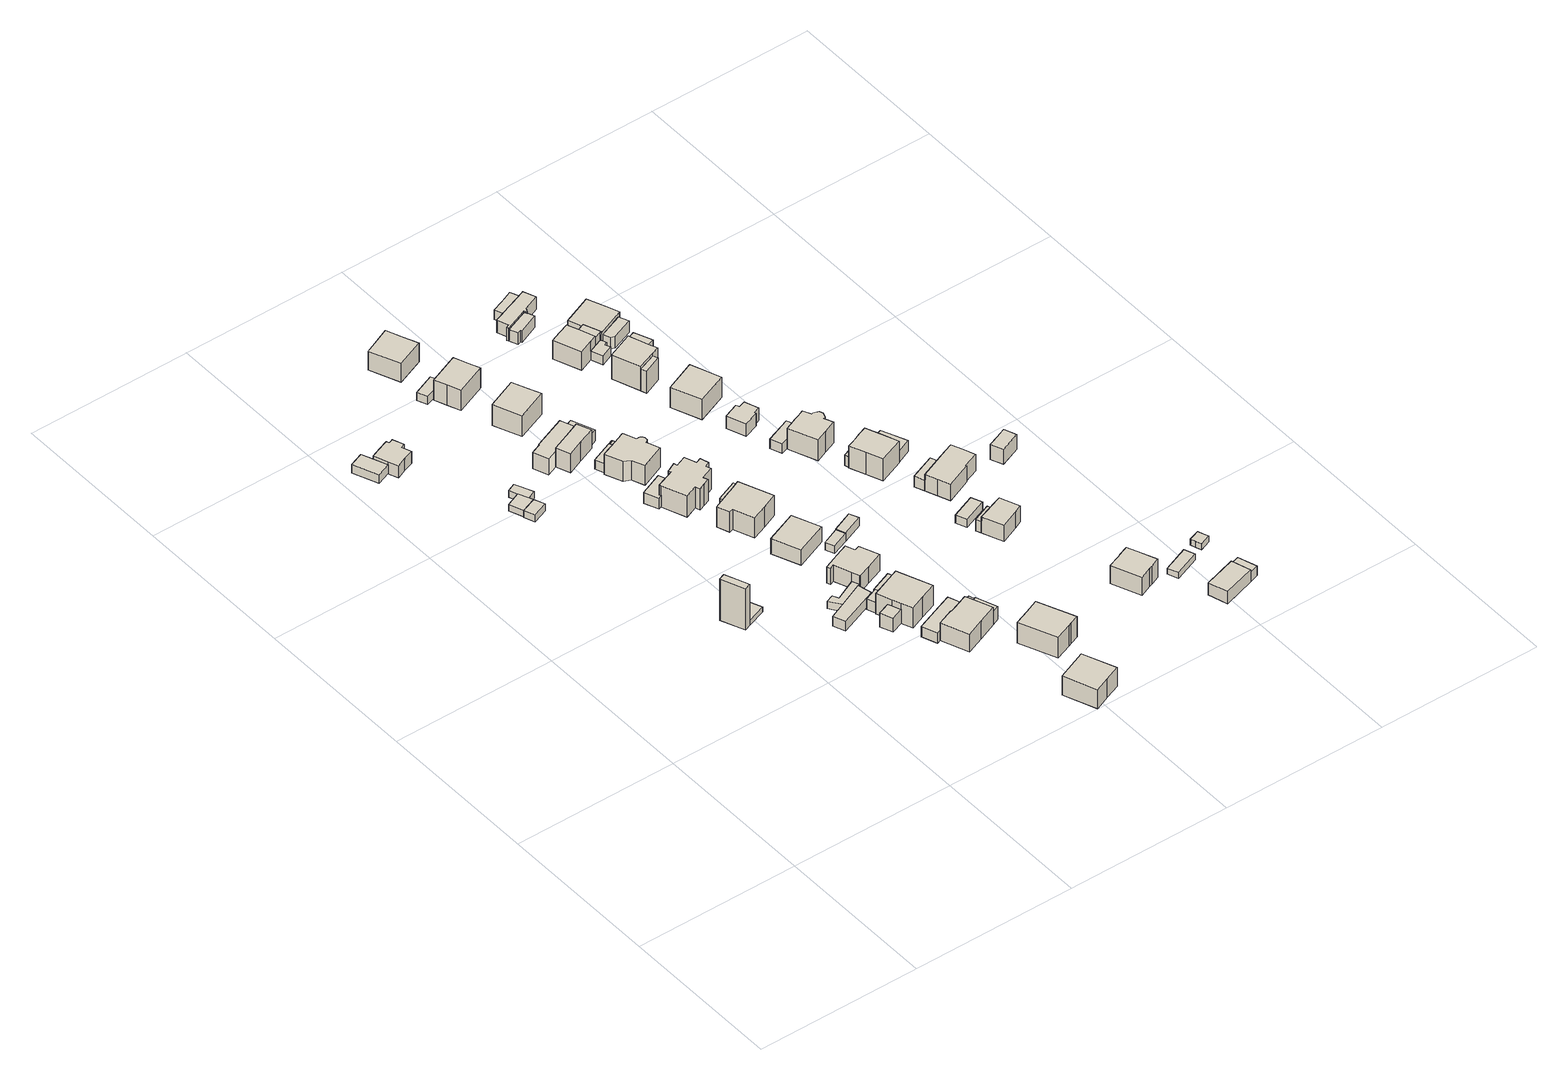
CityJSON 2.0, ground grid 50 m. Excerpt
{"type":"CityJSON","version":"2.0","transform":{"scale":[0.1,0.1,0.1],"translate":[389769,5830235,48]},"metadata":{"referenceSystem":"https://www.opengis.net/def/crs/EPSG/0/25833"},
"CityObjects":{
"building1":{"type":"Building","attributes":{"Gemeindeschluessel":"11000012","BezugspunktDach":"2200","function":"31001_2463","measuredHeight":2.89,"storeysAboveGround":1},"address":[{"country":"Germany","locality":"Berlin","thoroughfareNumber":"26B (1)","thoroughfareName":"Bürgersruh"}],"geometry":[{"type":"Solid","lod":"1","boundaries":[[[[0,1,2,3,4]],[[5,6,7,8,9]],[[5,9,4,3]],[[6,5,3,2]],[[7,6,2,1]],[[8,7,1,0]],[[9,8,0,4]]]]}]},
"building2":{"type":"Building","attributes":{"Gemeindeschluessel":"11000012","BezugspunktDach":"2200","function":"31001_1010","measuredHeight":5.21,"storeysAboveGround":1},"address":[{"country":"Germany","locality":"Berlin","thoroughfareNumber":"26B","thoroughfareName":"Bürgersruh"}],"geometry":[{"type":"Solid","lod":"1","boundaries":[[[[10,11,12,13,14,15,16,17,18,19,20]],[[21,22,23,24,25,26,27,28,29,30,31]],[[21,31,20,19]],[[22,21,19,18]],[[23,22,18,17]],[[24,23,17,16]],[[25,24,16,15]],[[26,25,15,14]],[[27,26,14,13]],[[28,27,13,12]],[[29,28,12,11]],[[30,29,11,10]],[[31,30,10,20]]]]}]},
"building3":{"type":"Building","attributes":{"Gemeindeschluessel":"11000012","BezugspunktDach":"2200","function":"31001_2000","measuredHeight":13.92,"storeysAboveGround":1},"address":[{"country":"Germany","locality":"Berlin","thoroughfareNumber":"40 (3)","thoroughfareName":"Bürgersruh"}],"geometry":[{"type":"Solid","lod":"1","boundaries":[[[[32,33,34,35]],[[36,37,38,39]],[[36,39,35,34]],[[37,36,34,33]],[[38,37,33,32]],[[39,38,32,35]]]]}]},
"building4":{"type":"Building","attributes":{"Gemeindeschluessel":"11000012","BezugspunktDach":"2200","function":"31001_2723","measuredHeight":2.18,"storeysAboveGround":1},"address":[{"country":"Germany","locality":"Berlin","thoroughfareNumber":"32 (1)","thoroughfareName":"Bürgersruh"}],"geometry":[{"type":"Solid","lod":"1","boundaries":[[[[40,41,42,43,44]],[[45,46,47,48,49]],[[45,49,44,43]],[[46,45,43,42]],[[47,46,42,41]],[[48,47,41,40]],[[49,48,40,44]]]]}]},
"building5":{"type":"Building","attributes":{"Gemeindeschluessel":"11000012","BezugspunktDach":"2200","function":"51009_1610","measuredHeight":2.41,"storeysAboveGround":0},"address":[{"country":"Germany","locality":"Berlin"}],"geometry":[{"type":"Solid","lod":"1","boundaries":[[[[50,51,41,40]],[[52,53,54,55]],[[52,55,40,41]],[[53,52,41,51]],[[54,53,51,50]],[[55,54,50,40]]]]}]},
"building6":{"type":"Building","attributes":{"Gemeindeschluessel":"11000012","BezugspunktDach":"2200","function":"31001_1010","measuredHeight":1.62,"storeysAboveGround":1},"address":[{"country":"Germany","locality":"Berlin","thoroughfareNumber":"40 (2)","thoroughfareName":"Bürgersruh"}],"geometry":[{"type":"Solid","lod":"1","boundaries":[[[[56,57,58,59]],[[60,61,37,36]],[[60,36,59,58]],[[61,60,58,57]],[[37,61,57,56]],[[36,37,56,59]]]]}]},
"building7":{"type":"Building","attributes":{"Gemeindeschluessel":"11000012","BezugspunktDach":"2200","function":"51009_1610","measuredHeight":2.22,"storeysAboveGround":0},"address":[{"country":"Germany","locality":"Berlin"}],"geometry":[{"type":"Solid","lod":"1","boundaries":[[[[43,42,62,63,64]],[[65,66,67,68,69]],[[65,69,64,63]],[[66,65,63,62]],[[67,66,62,42]],[[68,67,42,43]],[[69,68,43,64]]]]}]},
"building8":{"type":"Building","attributes":{"Gemeindeschluessel":"11000012","BezugspunktDach":"2200","function":"31001_2463","measuredHeight":3.18,"storeysAboveGround":1},"address":[{"country":"Germany","locality":"Berlin","thoroughfareNumber":"42 (2)","thoroughfareName":"Bürgersruh"}],"geometry":[{"type":"Solid","lod":"1","boundaries":[[[[70,71,72,73,74]],[[75,76,77,78,79]],[[75,79,74,73]],[[76,75,73,72]],[[77,76,72,71]],[[78,77,71,70]],[[79,78,70,74]]]]}]},
"building9":{"type":"Building","attributes":{"Gemeindeschluessel":"11000012","BezugspunktDach":"2200","function":"31001_2463","measuredHeight":2.67,"storeysAboveGround":1},"address":[{"country":"Germany","locality":"Berlin","thoroughfareNumber":"28 (1)","thoroughfareName":"Bürgersruh"}],"geometry":[{"type":"Solid","lod":"1","boundaries":[[[[80,81,82,83,84]],[[85,86,87,88,89]],[[85,89,84,83]],[[86,85,83,82]],[[87,86,82,81]],[[88,87,81,80]],[[89,88,80,84]]]]}]},
"building10":{"type":"Building","attributes":{"Gemeindeschluessel":"11000012","BezugspunktDach":"2200","function":"31001_2723","measuredHeight":2.54,"storeysAboveGround":1},"address":[{"country":"Germany","locality":"Berlin","thoroughfareNumber":"42 (1)","thoroughfareName":"Bürgersruh"}],"geometry":[{"type":"Solid","lod":"1","boundaries":[[[[90,91,92,93,94,95,96]],[[97,98,99,100,101,102,103]],[[97,103,96,95]],[[98,97,95,94]],[[99,98,94,93]],[[100,99,93,92]],[[101,100,92,91]],[[102,101,91,90]],[[103,102,90,96]]]]}]},
"building11":{"type":"Building","attributes":{"Gemeindeschluessel":"11000012","function":"31001_1010"},"address":[{"country":"Germany","locality":"Berlin","thoroughfareNumber":"32","thoroughfareName":"Bürgersruh"}],"children":["building11-1","building11-2"]},
"building11-1":{"type":"BuildingPart","attributes":{"BezugspunktDach":"2200","measuredHeight":6.71,"storeysAboveGround":1},"parents":["building11"],"geometry":[{"type":"MultiSurface","lod":"1","boundaries":[[[104,105,106,107,108,109,110,111,112,113]],[[114,115,116,117,118,119,120,121,122,123]],[[114,123,113,112]],[[115,114,112,111]],[[116,115,111,110]],[[117,116,110,109]],[[118,117,109,108]],[[119,118,108,107]],[[123,122,104,113]],[[120,124,125,106]],[[125,126,124,119,107]],[[121,120,106,105]]]}]},
"building11-2":{"type":"BuildingPart","attributes":{"BezugspunktDach":"2200","measuredHeight":8.47,"storeysAboveGround":1},"parents":["building11"],"geometry":[{"type":"MultiSurface","lod":"1","boundaries":[[[127,128,129,130,131,132,133]],[[124,119,134,135,136,137,121]],[[125,106,105,121,133,132]],[[124,121,120]],[[107,125,124,132,131]],[[134,119,131,130]],[[135,134,130,129]],[[136,135,129,128]],[[137,136,128,127]],[[121,137,127,133]],[[124,120,106,125]],[[120,121,105,106,138]],[[139,119,124,125,107]]]}]},
"building12":{"type":"Building","attributes":{"Gemeindeschluessel":"11000012","BezugspunktDach":"2200","function":"31001_1010","measuredHeight":8.54,"storeysAboveGround":1},"address":[{"country":"Germany","locality":"Berlin","thoroughfareNumber":"26","thoroughfareName":"Bürgersruh"}],"geometry":[{"type":"Solid","lod":"1","boundaries":[[[[140,141,142,143,144]],[[145,146,147,148,149]],[[145,149,144,143]],[[146,145,143,142]],[[147,146,142,141]],[[148,147,141,140]],[[149,148,140,144]]]]}]},
"building13":{"type":"Building","attributes":{"Gemeindeschluessel":"11000012","BezugspunktDach":"2200","function":"51009_1610","measuredHeight":4.15,"storeysAboveGround":0},"address":[{"country":"Germany","locality":"Berlin"}],"geometry":[{"type":"Solid","lod":"1","boundaries":[[[[150,151,152,153]],[[154,155,156,157]],[[154,157,153,152]],[[155,154,152,151]],[[156,155,151,150]],[[157,156,150,153]]]]}]},
"building14":{"type":"Building","attributes":{"Gemeindeschluessel":"11000012","BezugspunktDach":"2200","function":"31001_2463","measuredHeight":3.72,"storeysAboveGround":1},"address":[{"country":"Germany","locality":"Berlin","thoroughfareNumber":"36 (1)","thoroughfareName":"Bürgersruh"}],"geometry":[{"type":"Solid","lod":"1","boundaries":[[[[158,159,160,161,162,163,164,165]],[[166,167,168,169,170,171,172,173]],[[166,173,165,164]],[[167,166,164,163]],[[168,167,163,162]],[[169,168,162,161]],[[170,169,161,160]],[[171,170,160,159]],[[172,171,159,158]],[[173,172,158,165]]]]}]},
"building15":{"type":"Building","attributes":{"Gemeindeschluessel":"11000012","BezugspunktDach":"2200","function":"31001_1010","measuredHeight":9.31,"storeysAboveGround":1},"address":[{"country":"Germany","locality":"Berlin","thoroughfareNumber":"28","thoroughfareName":"Bürgersruh"}],"geometry":[{"type":"Solid","lod":"1","boundaries":[[[[174,175,176,177,178,179]],[[180,181,182,183,184,185]],[[180,185,179,178]],[[181,180,178,177]],[[182,181,177,176]],[[183,182,176,175]],[[184,183,175,174]],[[185,184,174,179]]]]}]},
"building16":{"type":"Building","attributes":{"Gemeindeschluessel":"11000012","function":"31001_1010"},"address":[{"country":"Germany","locality":"Berlin","thoroughfareNumber":"44","thoroughfareName":"Bürgersruh"}],"children":["building16-1","building16-2"]},
"building16-1":{"type":"BuildingPart","attributes":{"BezugspunktDach":"2200","measuredHeight":7.98,"storeysAboveGround":2},"parents":["building16"],"geometry":[{"type":"MultiSurface","lod":"1","boundaries":[[[186,187,188,189,190,191,192,193,194]],[[195,196,197,198,199,200,201,202,203]],[[195,203,194,193]],[[196,195,193,192]],[[197,196,192,191]],[[198,197,191,190]],[[199,198,190,189]],[[200,199,189,188]],[[201,200,188,187]],[[204,205,206,207,202,201,187,186]],[[203,202,186,194],[208,209,204,207]],[[207,206,205,204]],[[204,209,208,207]]]}]},
"building16-2":{"type":"BuildingPart","attributes":{"BezugspunktDach":"2200","measuredHeight":5.66,"storeysAboveGround":2},"parents":["building16"],"geometry":[{"type":"MultiSurface","lod":"1","boundaries":[[[210,205,209,211]],[[208,206,212,213]],[[208,213,211,209]],[[212,206,205,210]],[[213,212,210,211]],[[207,204,205,206]],[[208,209,204,207]]]}]},
"building17":{"type":"Building","attributes":{"Gemeindeschluessel":"11000012","BezugspunktDach":"2200","function":"31001_1010","measuredHeight":9.11,"storeysAboveGround":1},"address":[{"country":"Germany","locality":"Berlin","thoroughfareNumber":"30","thoroughfareName":"Bürgersruh"}],"geometry":[{"type":"Solid","lod":"1","boundaries":[[[[214,215,216,217,218]],[[219,220,221,222,223]],[[219,223,218,217]],[[220,219,217,216]],[[221,220,216,215]],[[222,221,215,214]],[[223,222,214,218]]]]}]},
"building18":{"type":"Building","attributes":{"Gemeindeschluessel":"11000012","BezugspunktDach":"2200","function":"31001_2463","measuredHeight":3.15,"storeysAboveGround":1},"address":[{"country":"Germany","locality":"Berlin","thoroughfareNumber":"34 (1)","thoroughfareName":"Bürgersruh"}],"geometry":[{"type":"Solid","lod":"1","boundaries":[[[[224,225,226,227,228,229]],[[230,231,232,233,234,235]],[[230,235,229,228]],[[231,230,228,227]],[[232,231,227,226]],[[233,232,226,225]],[[234,233,225,224]],[[235,234,224,229]]]]}]},
"building19":{"type":"Building","attributes":{"Gemeindeschluessel":"11000012","BezugspunktDach":"2200","function":"31001_2463","measuredHeight":4.06,"storeysAboveGround":1},"address":[{"country":"Germany","locality":"Berlin","thoroughfareNumber":"46 (1)","thoroughfareName":"Bürgersruh"}],"geometry":[{"type":"Solid","lod":"1","boundaries":[[[[236,237,238,239,240,241,242,243,244,245]],[[246,247,248,249,250,251,252,253,254,255]],[[246,255,245,244]],[[247,246,244,243]],[[248,247,243,242]],[[249,248,242,241]],[[250,249,241,240]],[[251,250,240,239]],[[252,251,239,238]],[[253,252,238,237]],[[254,253,237,236]],[[255,254,236,245]]]]}]},
"building20":{"type":"Building","attributes":{"Gemeindeschluessel":"11000012","BezugspunktDach":"2200","function":"31001_1010","measuredHeight":8.92,"storeysAboveGround":1},"address":[{"country":"Germany","locality":"Berlin","thoroughfareNumber":"34","thoroughfareName":"Bürgersruh"}],"geometry":[{"type":"Solid","lod":"1","boundaries":[[[[256,257,258,259,260,261,262,263,264,265,266,267,268,269,270,271,272,273,274,275,276,277,278,279,280,281,282,283,284,285]],[[286,287,288,289,290,291,292,293,294,295,296,297,298,299,300,301,302,303,304,305,306,307,308,309,310,311,312,313,314,315]],[[286,315,285,284]],[[287,286,284,283]],[[288,287,283,282]],[[289,288,282,281]],[[290,289,281,280]],[[291,290,280,279]],[[292,291,279,278]],[[293,292,278,277]],[[294,293,277,276]],[[295,294,276,275]],[[296,295,275,274]],[[297,296,274,273]],[[298,297,273,272]],[[299,298,272,271]],[[300,299,271,270]],[[301,300,270,269]],[[302,301,269,268]],[[303,302,268,267]],[[304,303,267,266]],[[305,304,266,265]],[[306,305,265,264]],[[307,306,264,263]],[[308,307,263,262]],[[309,308,262,261]],[[310,309,261,260]],[[311,310,260,259]],[[312,311,259,258]],[[313,312,258,257]],[[314,313,257,256]],[[315,314,256,285]]]]}]},
"building21":{"type":"Building","attributes":{"Gemeindeschluessel":"11000012","BezugspunktDach":"2200","function":"31001_1010","measuredHeight":9.27,"storeysAboveGround":1},"address":[{"country":"Germany","locality":"Berlin","thoroughfareNumber":"36","thoroughfareName":"Bürgersruh"}],"geometry":[{"type":"Solid","lod":"1","boundaries":[[[[316,317,318,319,320,321,322,323,324,325,326,327,328,329,330,331,332,333,334,335]],[[336,337,338,339,340,341,342,343,344,345,346,347,348,349,350,351,352,353,354,355]],[[336,355,335,334]],[[337,336,334,333]],[[338,337,333,332]],[[339,338,332,331]],[[340,339,331,330]],[[341,340,330,329]],[[342,341,329,328]],[[343,342,328,327]],[[344,343,327,326]],[[345,344,326,325]],[[346,345,325,324]],[[347,346,324,323]],[[348,347,323,322]],[[349,348,322,321]],[[350,349,321,320]],[[351,350,320,319]],[[352,351,319,318]],[[353,352,318,317]],[[354,353,317,316]],[[355,354,316,335]]]]}]},
"building22":{"type":"Building","attributes":{"Gemeindeschluessel":"11000012","BezugspunktDach":"2200","function":"31001_2463","measuredHeight":4.44,"storeysAboveGround":1},"address":[{"country":"Germany","locality":"Berlin","thoroughfareNumber":"44 (1)","thoroughfareName":"Bürgersruh"}],"geometry":[{"type":"Solid","lod":"1","boundaries":[[[[356,357,358,359,360,361,362]],[[363,364,365,366,155,154,367]],[[363,367,362,361]],[[364,363,361,360]],[[365,364,360,359]],[[366,365,359,358]],[[155,366,358,357]],[[154,155,357,356]],[[367,154,356,362]]]]}]},
"building23":{"type":"Building","attributes":{"Gemeindeschluessel":"11000012","BezugspunktDach":"2200","function":"31001_1010","measuredHeight":6.49,"storeysAboveGround":1},"address":[{"country":"Germany","locality":"Berlin","thoroughfareNumber":"42","thoroughfareName":"Bürgersruh"}],"geometry":[{"type":"Solid","lod":"1","boundaries":[[[[368,369,370,371,372,373,374,375,376,377,378,379]],[[380,381,382,383,384,385,386,387,388,389,390,391]],[[380,391,379,378]],[[381,380,378,377]],[[382,381,377,376]],[[383,382,376,375]],[[384,383,375,374]],[[385,384,374,373]],[[386,385,373,372]],[[387,386,372,371]],[[388,387,371,370]],[[389,388,370,369]],[[390,389,369,368]],[[391,390,368,379]]]]}]},
"building24":{"type":"Building","attributes":{"Gemeindeschluessel":"11000012","BezugspunktDach":"2200","function":"31001_1010","measuredHeight":8.46,"storeysAboveGround":1},"address":[{"country":"Germany","locality":"Berlin","thoroughfareNumber":"50","thoroughfareName":"Bürgersruh"}],"geometry":[{"type":"Solid","lod":"1","boundaries":[[[[392,393,394,395,396]],[[397,398,399,400,401]],[[397,401,396,395]],[[398,397,395,394]],[[399,398,394,393]],[[400,399,393,392]],[[401,400,392,396]]]]}]},
"building25":{"type":"Building","attributes":{"Gemeindeschluessel":"11000012","BezugspunktDach":"2200","function":"31001_1010","measuredHeight":7.21,"storeysAboveGround":1},"address":[{"country":"Germany","locality":"Berlin","thoroughfareNumber":"40","thoroughfareName":"Bürgersruh"}],"geometry":[{"type":"Solid","lod":"1","boundaries":[[[[402,403,404,405]],[[406,407,408,409]],[[406,409,405,404]],[[407,406,404,403]],[[408,407,403,402]],[[409,408,402,405]]]]}]},
"building26":{"type":"Building","attributes":{"Gemeindeschluessel":"11000012","BezugspunktDach":"2200","function":"31001_1010","measuredHeight":9.32,"storeysAboveGround":1},"address":[{"country":"Germany","locality":"Berlin","thoroughfareNumber":"38","thoroughfareName":"Bürgersruh"}],"geometry":[{"type":"Solid","lod":"1","boundaries":[[[[410,411,412,413,414,415,416,417,418]],[[419,420,421,422,423,424,425,426,427]],[[419,427,418,417]],[[420,419,417,416]],[[421,420,416,415]],[[422,421,415,414]],[[423,422,414,413]],[[424,423,413,412]],[[425,424,412,411]],[[426,425,411,410]],[[427,426,410,418]]]]}]},
"building27":{"type":"Building","attributes":{"Gemeindeschluessel":"11000012","function":"31001_1010"},"address":[{"country":"Germany","locality":"Berlin","thoroughfareNumber":"46","thoroughfareName":"Bürgersruh"}],"children":["building27-1","building27-2"]},
"building27-1":{"type":"BuildingPart","attributes":{"BezugspunktDach":"2200","measuredHeight":7.57,"storeysAboveGround":1},"parents":["building27"],"geometry":[{"type":"MultiSurface","lod":"1","boundaries":[[[428,429,430,431,432,433,434,435,436]],[[252,251,437,249,438,439,440,441,253]],[[252,253,436,435]],[[251,252,435,434]],[[437,251,434,433]],[[249,437,433,432]],[[438,249,432,431]],[[442,443,438,431,430]],[[440,439,430,429]],[[441,440,429,428]],[[253,441,428,436]],[[439,438,443,442]]]}]},
"building27-2":{"type":"BuildingPart","attributes":{"BezugspunktDach":"2200","measuredHeight":4.38,"storeysAboveGround":1},"parents":["building27"],"geometry":[{"type":"Solid","lod":"1","boundaries":[[[[442,444,445,443]],[[446,447,439,438]],[[446,438,443,445]],[[447,446,445,444]],[[439,447,444,442]],[[438,439,442,443]]]]}]},
"building28":{"type":"Building","attributes":{"Gemeindeschluessel":"11000012","BezugspunktDach":"2200","function":"51009_1610","measuredHeight":4.2,"storeysAboveGround":0},"address":[{"country":"Germany","locality":"Berlin"}],"geometry":[{"type":"Solid","lod":"1","boundaries":[[[[448,449,450,451]],[[452,453,454,455]],[[452,455,451,450]],[[453,452,450,449]],[[454,453,449,448]],[[455,454,448,451]]]]}]},
"building29":{"type":"Building","attributes":{"Gemeindeschluessel":"11000012","BezugspunktDach":"2200","function":"51009_1610","measuredHeight":3.14,"storeysAboveGround":0},"address":[{"country":"Germany","locality":"Berlin"}],"geometry":[{"type":"Solid","lod":"1","boundaries":[[[[225,456,227,226]],[[457,458,459,460]],[[457,460,226,227]],[[458,457,227,456]],[[459,458,456,225]],[[460,459,225,226]]]]}]},
"building30":{"type":"Building","attributes":{"Gemeindeschluessel":"11000012","BezugspunktDach":"2200","function":"51009_1610","measuredHeight":2.42,"storeysAboveGround":0},"address":[{"country":"Germany","locality":"Berlin"}],"geometry":[{"type":"Solid","lod":"1","boundaries":[[[[461,462,463,464,465]],[[466,467,468,469,470]],[[466,470,465,464]],[[467,466,464,463]],[[468,467,463,462]],[[469,468,462,461]],[[470,469,461,465]]]]}]},
"building31":{"type":"Building","attributes":{"Gemeindeschluessel":"11000012","BezugspunktDach":"2200","function":"31001_2463","measuredHeight":2.55,"storeysAboveGround":1},"address":[{"country":"Germany","locality":"Berlin","thoroughfareNumber":"40 (1)","thoroughfareName":"Bürgersruh"}],"geometry":[{"type":"Solid","lod":"1","boundaries":[[[[471,472,473,474]],[[475,476,477,478]],[[475,478,474,473]],[[476,475,473,472]],[[477,476,472,471]],[[478,477,471,474]]]]}]},
"building32":{"type":"Building","attributes":{"Gemeindeschluessel":"11000012","BezugspunktDach":"2200","function":"51009_1610","measuredHeight":3.7,"storeysAboveGround":0},"address":[{"country":"Germany","locality":"Berlin"}],"geometry":[{"type":"Solid","lod":"1","boundaries":[[[[479,480,481,482,483]],[[484,485,486,487,488]],[[484,488,483,482]],[[485,484,482,481]],[[486,485,481,480]],[[487,486,480,479]],[[488,487,479,483]]]]}]},
"building33":{"type":"Building","attributes":{"Gemeindeschluessel":"11000012","BezugspunktDach":"2200","function":"31001_1010","measuredHeight":9.27,"storeysAboveGround":1},"address":[{"country":"Germany","locality":"Berlin","thoroughfareNumber":"48","thoroughfareName":"Bürgersruh"}],"geometry":[{"type":"Solid","lod":"1","boundaries":[[[[489,490,491,492,493,494,495]],[[496,497,498,499,500,501,502]],[[496,502,495,494]],[[497,496,494,493]],[[498,497,493,492]],[[499,498,492,491]],[[500,499,491,490]],[[501,500,490,489]],[[502,501,489,495]]]]}]},
"building34":{"type":"Building","attributes":{"Gemeindeschluessel":"11000012","BezugspunktDach":"2200","function":"51009_1610","measuredHeight":3.33,"storeysAboveGround":0},"address":[{"country":"Germany","locality":"Berlin"}],"geometry":[{"type":"Solid","lod":"1","boundaries":[[[[503,504,505,506,507]],[[508,509,510,476,475]],[[508,475,507,506]],[[509,508,506,505]],[[510,509,505,504]],[[476,510,504,503]],[[475,476,503,507]]]]}]},
"building35":{"type":"Building","attributes":{"Gemeindeschluessel":"11000012","function":"31001_1010"},"address":[{"country":"Germany","locality":"Berlin","thoroughfareNumber":"29","thoroughfareName":"Bürgersruh"}],"children":["building35-1","building35-2"]},
"building35-1":{"type":"BuildingPart","attributes":{"BezugspunktDach":"2200","measuredHeight":5.05,"storeysAboveGround":1},"parents":["building35"],"geometry":[{"type":"MultiSurface","lod":"1","boundaries":[[[511,512,513,514,515,516,517,518,519,520,521,522,523,524,525]],[[526,527,528,529,530,531,532,533,534,535,536,537,538,539,540]],[[526,540,525,524]],[[527,526,524,523]],[[528,527,523,522]],[[529,528,522,521]],[[530,529,521,520]],[[531,530,520,519]],[[532,531,519,518]],[[533,532,518,517]],[[534,533,517,516]],[[535,541,542,516,515]],[[536,535,515,514]],[[543,544,514,513]],[[538,537,513,512]],[[539,538,512,511]],[[540,539,511,525]],[[534,542,541,535]],[[537,536,544,543]]]}]},
"building35-2":{"type":"BuildingPart","attributes":{"BezugspunktDach":"2200","measuredHeight":3.85,"storeysAboveGround":1},"parents":["building35"],"geometry":[{"type":"MultiSurface","lod":"1","boundaries":[[[545,546,547,548,542,541,543]],[[535,534,549,550,551,552,537]],[[535,536,544,541]],[[549,534,542,548]],[[550,549,548,547]],[[551,550,547,546]],[[552,551,546,545]],[[537,552,545,543]],[[537,543,544,536]],[[534,535,541,542]]]}]},
"building36":{"type":"Building","attributes":{"Gemeindeschluessel":"11000012","function":"31001_1010"},"address":[{"country":"Germany","locality":"Berlin","thoroughfareNumber":"31, 31A","thoroughfareName":"Bürgersruh"}],"children":["building36-1","building36-2","building36-3"]},
"building36-1":{"type":"BuildingPart","attributes":{"BezugspunktDach":"2200","measuredHeight":6.66,"storeysAboveGround":1},"parents":["building36"],"geometry":[{"type":"MultiSurface","lod":"1","boundaries":[[[553,554,555,556,557,558,559]],[[560,561,562,563,564,565,566]],[[560,566,559,558]],[[561,560,558,557]],[[562,561,557,556]],[[563,567,568,562,556,555]],[[569,570,555,554]],[[565,564,554,553]],[[566,565,553,559]],[[562,568,567,563]],[[564,563,570,569]]]}]},
"building36-2":{"type":"BuildingPart","attributes":{"BezugspunktDach":"2200","measuredHeight":5.6,"storeysAboveGround":1},"parents":["building36"],"geometry":[{"type":"MultiSurface","lod":"1","boundaries":[[[567,571,572,573,568]],[[574,575,576,563,562]],[[574,562,568,573]],[[575,574,573,572]],[[576,575,572,571]],[[563,570,577,571,567]],[[577,570,563,576]],[[562,563,567,568]]]}]},
"building36-3":{"type":"BuildingPart","attributes":{"BezugspunktDach":"2200","measuredHeight":3.07,"storeysAboveGround":1},"parents":["building36"],"geometry":[{"type":"MultiSurface","lod":"1","boundaries":[[[578,579,580,581,577,569]],[[576,582,583,584,585,564]],[[582,576,577,581]],[[583,582,581,580]],[[584,583,580,579]],[[585,584,579,578]],[[564,585,578,569]],[[564,569,570,563]],[[576,563,570,577]]]}]},
"building37":{"type":"Building","attributes":{"Gemeindeschluessel":"11000012","BezugspunktDach":"2200","function":"31001_2463","measuredHeight":4.43,"storeysAboveGround":1},"address":[{"country":"Germany","locality":"Berlin","thoroughfareNumber":"29 (1)","thoroughfareName":"Bürgersruh"}],"geometry":[{"type":"Solid","lod":"1","boundaries":[[[[586,587,588,589,590,591,592,593]],[[594,595,596,597,598,599,600,601]],[[594,601,593,592]],[[595,594,592,591]],[[596,595,591,590]],[[597,596,590,589]],[[598,597,589,588]],[[599,598,588,587]],[[600,599,587,586]],[[601,600,586,593]]]]}]},
"building38":{"type":"Building","attributes":{"Gemeindeschluessel":"11000012","function":"31001_1010"},"address":[{"country":"Germany","locality":"Berlin","thoroughfareNumber":"33","thoroughfareName":"Bürgersruh"}],"children":["building38-1","building38-2","building38-3"]},
"building38-1":{"type":"BuildingPart","attributes":{"BezugspunktDach":"2200","measuredHeight":9.06,"storeysAboveGround":1},"parents":["building38"],"geometry":[{"type":"MultiSurface","lod":"1","boundaries":[[[602,603,604,605,606,607]],[[608,609,610,611,612,613]],[[608,613,607,606]],[[614,615,608,606,605]],[[610,609,605,604]],[[611,610,604,603]],[[612,616,617,603,602]],[[613,612,602,607]],[[609,608,615,614]],[[611,617,616,612,618]]]}]},
"building38-2":{"type":"BuildingPart","attributes":{"BezugspunktDach":"2200","measuredHeight":7.34,"storeysAboveGround":1},"parents":["building38"],"geometry":[{"type":"Solid","lod":"1","boundaries":[[[[614,619,620,621,622,615]],[[623,624,625,626,609,608]],[[623,608,615,622]],[[624,623,622,621]],[[625,624,621,620]],[[626,625,620,619]],[[609,626,619,614]],[[608,609,614,615]]]]}]},
"building38-3":{"type":"BuildingPart","attributes":{"BezugspunktDach":"2200","measuredHeight":7.34,"storeysAboveGround":1},"parents":["building38"],"geometry":[{"type":"Solid","lod":"1","boundaries":[[[[627,628,617,616]],[[611,629,630,612]],[[629,611,617,628]],[[630,629,628,627]],[[612,630,627,616]],[[611,612,616,617]]]]}]},
"building39":{"type":"Building","attributes":{"Gemeindeschluessel":"11000012","BezugspunktDach":"2200","function":"31001_1010","measuredHeight":9.35,"storeysAboveGround":1},"address":[{"country":"Germany","locality":"Berlin","thoroughfareNumber":"35","thoroughfareName":"Bürgersruh"}],"geometry":[{"type":"Solid","lod":"1","boundaries":[[[[631,632,633,634,635]],[[636,637,638,639,640]],[[636,640,635,634]],[[637,636,634,633]],[[638,637,633,632]],[[639,638,632,631]],[[640,639,631,635]]]]}]},
"building40":{"type":"Building","attributes":{"Gemeindeschluessel":"11000012","BezugspunktDach":"2200","function":"31001_1010","measuredHeight":4.27,"storeysAboveGround":1},"address":[{"country":"Germany","locality":"Berlin","thoroughfareNumber":"37","thoroughfareName":"Bürgersruh"}],"geometry":[{"type":"Solid","lod":"1","boundaries":[[[[641,642,643,644,645,646,647,648]],[[649,650,651,652,653,654,655,656]],[[649,656,648,647]],[[650,649,647,646]],[[651,650,646,645]],[[652,651,645,644]],[[653,652,644,643]],[[654,653,643,642]],[[655,654,642,641]],[[656,655,641,648]]]]}]},
"building41":{"type":"Building","attributes":{"Gemeindeschluessel":"11000012","BezugspunktDach":"2200","function":"31001_2463","measuredHeight":3.22,"storeysAboveGround":1},"address":[{"country":"Germany","locality":"Berlin","thoroughfareNumber":"39 (1)","thoroughfareName":"Bürgersruh"}],"geometry":[{"type":"Solid","lod":"1","boundaries":[[[[657,658,659,660,661]],[[662,663,664,665,666]],[[662,666,661,660]],[[663,662,660,659]],[[664,663,659,658]],[[665,664,658,657]],[[666,665,657,661]]]]}]},
"building42":{"type":"Building","attributes":{"Gemeindeschluessel":"11000012","BezugspunktDach":"2200","function":"31001_1010","measuredHeight":8.01,"storeysAboveGround":1},"address":[{"country":"Germany","locality":"Berlin","thoroughfareNumber":"39","thoroughfareName":"Bürgersruh"}],"geometry":[{"type":"Solid","lod":"1","boundaries":[[[[667,668,669,670,671,672,673,674,675,676,677,678,679]],[[680,681,682,683,684,685,686,687,688,689,690,691,692]],[[680,692,679,678]],[[681,680,678,677]],[[682,681,677,676]],[[683,682,676,675]],[[684,683,675,674]],[[685,684,674,673]],[[686,685,673,672]],[[687,686,672,671]],[[688,687,671,670]],[[689,688,670,669]],[[690,689,669,668]],[[691,690,668,667]],[[692,691,667,679]]]]}]},
"building43":{"type":"Building","attributes":{"Gemeindeschluessel":"11000012","BezugspunktDach":"2200","function":"51009_1610","measuredHeight":3.52,"storeysAboveGround":0},"address":[{"country":"Germany","locality":"Berlin"}],"geometry":[{"type":"Solid","lod":"1","boundaries":[[[[693,694,695,696]],[[697,698,699,700]],[[697,700,696,695]],[[698,697,695,694]],[[699,698,694,693]],[[700,699,693,696]]]]}]},
"building44":{"type":"Building","attributes":{"Gemeindeschluessel":"11000012","function":"31001_1010"},"address":[{"country":"Germany","locality":"Berlin","thoroughfareNumber":"31 (1)","thoroughfareName":"Bürgersruh"}],"children":["building44-1","building44-2"]},
"building44-1":{"type":"BuildingPart","attributes":{"BezugspunktDach":"2200","measuredHeight":6.04,"storeysAboveGround":1},"parents":["building44"],"geometry":[{"type":"MultiSurface","lod":"1","boundaries":[[[701,702,703,704,705,706]],[[707,708,709,710,711,712]],[[707,712,706,705]],[[708,707,705,704]],[[709,708,704,703]],[[710,713,714,715,716,717,709,703,702]],[[711,710,702,701]],[[712,711,701,706]],[[717,716,715,714,713]]]}]},
"building44-2":{"type":"BuildingPart","attributes":{"BezugspunktDach":"2200","measuredHeight":3.92,"storeysAboveGround":1},"parents":["building44"],"geometry":[{"type":"Solid","lod":"1","boundaries":[[[[718,719,720,715,714]],[[716,721,722,723,713]],[[721,716,715,720]],[[722,721,720,719]],[[723,722,719,718]],[[713,723,718,714]],[[716,713,714,715]]]]}]},
"building45":{"type":"Building","attributes":{"Gemeindeschluessel":"11000012","BezugspunktDach":"2200","function":"31001_2463","measuredHeight":2.71,"storeysAboveGround":1},"address":[{"country":"Germany","locality":"Berlin","thoroughfareNumber":"45 (1)","thoroughfareName":"Bürgersruh"}],"geometry":[{"type":"Solid","lod":"1","boundaries":[[[[724,725,726,727]],[[728,729,730,731]],[[728,731,727,726]],[[729,728,726,725]],[[730,729,725,724]],[[731,730,724,727]]]]}]},
"building46":{"type":"Building","attributes":{"Gemeindeschluessel":"11000012","function":"31001_1010"},"address":[{"country":"Germany","locality":"Berlin","thoroughfareNumber":"45","thoroughfareName":"Bürgersruh"}],"children":["building46-1","building46-2"]},
"building46-1":{"type":"BuildingPart","attributes":{"BezugspunktDach":"2200","measuredHeight":6.93,"storeysAboveGround":1},"parents":["building46"],"geometry":[{"type":"MultiSurface","lod":"1","boundaries":[[[732,733,734,735,736,737,738,739]],[[740,741,742,743,744,745,746,747]],[[748,749,739,738]],[[750,751,748,740,738,737]],[[742,741,737,736]],[[743,742,736,735]],[[744,743,735,734]],[[745,744,734,733]],[[746,745,733,732]],[[747,746,732,739]],[[740,747,749,748]],[[741,740,748,751,750]]]}]},
"building46-2":{"type":"BuildingPart","attributes":{"BezugspunktDach":"2200","measuredHeight":3.91,"storeysAboveGround":1},"parents":["building46"],"geometry":[{"type":"MultiSurface","lod":"1","boundaries":[[[749,751,752,753]],[[754,741,747,755]],[[754,755,753,752]],[[741,754,752,751]],[[755,747,749,753]],[[747,740,748,749]],[[741,751,748,740]]]}]},
"building47":{"type":"Building","attributes":{"Gemeindeschluessel":"11000012","function":"31001_1010"},"address":[{"country":"Germany","locality":"Berlin","thoroughfareNumber":"41","thoroughfareName":"Bürgersruh"}],"children":["building47-1","building47-2","building47-3"]},
"building47-1":{"type":"BuildingPart","attributes":{"BezugspunktDach":"2200","measuredHeight":9.31,"storeysAboveGround":2},"parents":["building47"],"geometry":[{"type":"MultiSurface","lod":"1","boundaries":[[[756,757,758,759,760,761,762,763]],[[764,765,766,767,768,769,770,771]],[[764,771,763,762]],[[772,694,762,761]],[[765,764,773,774,775]],[[766,765,761,760]],[[776,777,778,779,767,766,760,759]],[[780,776,779,781,768,767,759,758]],[[769,768,758,757]],[[770,769,757,756]],[[771,770,756,763]],[[775,774,773,694,772]],[[779,778,777,776]],[[781,779,776,780]]]}]},
"building47-2":{"type":"BuildingPart","attributes":{"BezugspunktDach":"2200","measuredHeight":3.6,"storeysAboveGround":2},"parents":["building47"],"geometry":[{"type":"Solid","lod":"1","boundaries":[[[[694,772,782,695]],[[783,774,773,784]],[[783,784,695,782]],[[774,783,782,772]],[[784,773,694,695]],[[773,774,772,694]]]]}]},
"building47-3":{"type":"BuildingPart","attributes":{"BezugspunktDach":"2200","measuredHeight":3.69,"storeysAboveGround":2},"parents":["building47"],"geometry":[{"type":"MultiSurface","lod":"1","boundaries":[[[780,785,786,777]],[[787,788,781,778]],[[787,778,777,786]],[[788,787,786,785]],[[781,788,785,780]],[[778,779,776,777]],[[781,780,776,779]]]}]},
"building48":{"type":"Building","attributes":{"Gemeindeschluessel":"11000012","BezugspunktDach":"2200","function":"51009_1610","measuredHeight":3.61,"storeysAboveGround":0},"address":[{"country":"Germany","locality":"Berlin"}],"geometry":[{"type":"Solid","lod":"1","boundaries":[[[[772,789,790,782]],[[791,792,774,783]],[[791,783,782,790]],[[792,791,790,789]],[[774,792,789,772]],[[783,774,772,782]]]]}]},
"building49":{"type":"Building","attributes":{"Gemeindeschluessel":"11000012","BezugspunktDach":"2200","function":"31001_1010","measuredHeight":8.32,"storeysAboveGround":1},"address":[{"country":"Germany","locality":"Berlin","thoroughfareNumber":"49","thoroughfareName":"Bürgersruh"}],"geometry":[{"type":"Solid","lod":"1","boundaries":[[[[793,794,795,796,797,798,799,800]],[[801,802,803,804,805,806,807,808]],[[801,808,800,799]],[[802,801,799,798]],[[803,802,798,797]],[[804,803,797,796]],[[805,804,796,795]],[[806,805,795,794]],[[807,806,794,793]],[[808,807,793,800]]]]}]},
"building50":{"type":"Building","attributes":{"Gemeindeschluessel":"11000012","function":"31001_1010"},"address":[{"country":"Germany","locality":"Berlin","thoroughfareNumber":"43","thoroughfareName":"Bürgersruh"}],"children":["building50-1","building50-2"]},
"building50-1":{"type":"BuildingPart","attributes":{"BezugspunktDach":"2200","measuredHeight":7.51,"storeysAboveGround":1},"parents":["building50"],"geometry":[{"type":"MultiSurface","lod":"1","boundaries":[[[809,810,811,812,813,814,815,816,817]],[[818,819,820,821,822,823,824,825,826]],[[827,828,817,816]],[[819,818,816,815]],[[820,819,815,814]],[[821,820,814,813]],[[822,821,813,812]],[[823,822,812,811]],[[824,823,811,810]],[[825,824,810,809]],[[826,825,809,817]],[[818,826,828,827]]]}]},
"building50-2":{"type":"BuildingPart","attributes":{"BezugspunktDach":"2200","measuredHeight":3.55,"storeysAboveGround":1},"parents":["building50"],"geometry":[{"type":"Solid","lod":"1","boundaries":[[[[828,827,829,830]],[[831,818,826,832]],[[831,832,830,829]],[[818,831,829,827]],[[832,826,828,830]],[[826,818,827,828]]]]}]},
"building51":{"type":"Building","attributes":{"Gemeindeschluessel":"11000012","BezugspunktDach":"2200","function":"51009_1611","measuredHeight":1.99,"storeysAboveGround":0},"address":[{"country":"Germany","locality":"Berlin"}],"geometry":[{"type":"Solid","lod":"1","boundaries":[[[[833,834,835,836]],[[837,838,839,840]],[[837,840,836,835]],[[838,837,835,834]],[[839,838,834,833]],[[840,839,833,836]]]]}]},
"building52":{"type":"Building","attributes":{"Gemeindeschluessel":"11000012","BezugspunktDach":"2200","function":"31001_1010","measuredHeight":4.65,"storeysAboveGround":1},"address":[{"country":"Germany","locality":"Berlin","thoroughfareNumber":"51","thoroughfareName":"Bürgersruh"}],"geometry":[{"type":"Solid","lod":"1","boundaries":[[[[841,842,843,844]],[[845,846,847,848]],[[845,848,844,843]],[[846,845,843,842]],[[847,846,842,841]],[[848,847,841,844]]]]}]},
"building53":{"type":"Building","attributes":{"Gemeindeschluessel":"11000012","BezugspunktDach":"2200","function":"31001_2723","measuredHeight":3.24,"storeysAboveGround":1},"address":[{"country":"Germany","locality":"Berlin","thoroughfareNumber":"51 (1)","thoroughfareName":"Bürgersruh"}],"geometry":[{"type":"Solid","lod":"1","boundaries":[[[[849,850,851,852]],[[853,854,855,856]],[[853,856,852,851]],[[854,853,851,850]],[[855,854,850,849]],[[856,855,849,852]]]]}]},
"building54":{"type":"Building","attributes":{"Gemeindeschluessel":"11000012","BezugspunktDach":"2200","function":"31001_1313","measuredHeight":6.39,"storeysAboveGround":1},"address":[{"country":"Germany","locality":"Berlin","thoroughfareNumber":"43 (1)","thoroughfareName":"Bürgersruh"}],"geometry":[{"type":"Solid","lod":"1","boundaries":[[[[857,858,859,860,861]],[[862,863,864,865,866]],[[862,866,861,860]],[[863,862,860,859]],[[864,863,859,858]],[[865,864,858,857]],[[866,865,857,861]]]]}]},
"building55":{"type":"Building","attributes":{"Gemeindeschluessel":"11000012","BezugspunktDach":"2200","function":"31001_2723","measuredHeight":2.35,"storeysAboveGround":1},"address":[{"country":"Germany","locality":"Berlin","thoroughfareNumber":"49 (2)","thoroughfareName":"Bürgersruh"}],"geometry":[{"type":"Solid","lod":"1","boundaries":[[[[867,868,869,870,871,872]],[[873,874,875,876,877,878]],[[873,878,872,871]],[[874,873,871,870]],[[875,874,870,869]],[[876,875,869,868]],[[877,876,868,867]],[[878,877,867,872]]]]}]}
},
"vertices":[
[37,1755,89],[79,1771,89],[62,1812,89],[49,1845,89],[7,1829,89],[49,1845,60],[62,1812,60],[79,1771,60],[37,1755,60],[7,1829,60],
[79,1771,99],[90,1743,99],[120,1755,99],[150,1766,99],[140,1793,99],[152,1799,99],[139,1832,99],[126,1826,99],[123,1835,99],[93,1824,99],[62,1812,99],[93,1824,58],[123,1835,58],[126,1826,58],[139,1832,58],[152,1799,58],[140,1793,58],[150,1766,58],[120,1755,58],[90,1743,58],[79,1771,58],[62,1812,58],
[451,776,158],[470,783,158],[441,853,158],[423,846,158],[441,853,18],[470,783,18],[451,776,18],[423,846,18],
[260,1445,63],[305,1462,63],[300,1474,63],[287,1504,63],[244,1486,63],[287,1504,41],[300,1474,41],[305,1462,41],[260,1445,41],[244,1486,41],
[272,1412,63],[318,1431,63],[305,1462,39],[318,1431,39],[272,1412,39],[260,1445,39],
[470,783,34],[528,805,34],[499,876,34],[441,853,34],[499,876,18],[528,805,18],
[325,1485,63],[302,1539,63],[277,1528,63],[302,1539,40],[325,1485,40],[300,1474,40],[287,1504,40],[277,1528,40],
[652,621,45],[772,668,45],[762,711,45],[691,680,45],[638,657,45],[691,680,13],[762,711,13],[772,668,13],[652,621,13],[638,657,13],
[317,1912,92],[343,1921,92],[382,1937,92],[369,1968,92],[305,1942,92],[369,1968,65],[382,1937,65],[343,1921,65],[317,1912,65],[305,1942,65],
[691,680,41],[762,711,41],[771,715,41],[762,736,41],[697,706,41],[689,724,41],[666,715,41],[689,724,16],[697,706,16],[762,736,16],[771,715,16],[762,711,16],[691,680,16],[666,715,16],
[410,1534,93],[443,1547,93],[476,1560,93],[541,1587,93],[528,1620,93],[523,1632,93],[457,1606,93],[424,1593,93],[425,1591,93],[393,1578,93],[425,1591,39],[424,1593,39],[457,1606,39],[523,1632,39],[528,1620,39],[541,1587,39],[476,1560,39],[443,1547,39],[410,1534,39],[393,1578,39],[492,1567,39],[492,1567,93],[492,1567,77],
[459,1506,103],[508,1526,103],[558,1546,103],[555,1553,103],[541,1587,103],[492,1567,103],[443,1547,103],[555,1553,39],[558,1546,39],[508,1526,39],[459,1506,39],[476,1560,82],[541,1587,66],
[312,2015,135],[396,2049,135],[377,2094,135],[359,2140,135],[275,2104,135],[359,2140,72],[377,2094,72],[396,2049,72],[312,2015,72],[275,2104,72],
[755,629,48],[795,645,48],[785,670,48],[745,654,48],[785,670,12],[795,645,12],[755,629,12],[745,654,12],
[554,1263,70],[564,1268,70],[562,1273,70],[617,1294,70],[614,1302,70],[617,1303,70],[606,1333,70],[537,1305,70],[606,1333,33],[617,1303,33],[614,1302,33],[617,1294,33],[562,1273,33],[564,1268,33],[554,1263,33],[537,1305,33],
[358,1884,128],[373,1846,128],[465,1884,128],[450,1921,128],[435,1958,128],[343,1921,128],[435,1958,60],[450,1921,60],[465,1884,60],[373,1846,60],[358,1884,60],[343,1921,60],
[773,585,78],[783,559,78],[796,527,78],[842,546,78],[889,564,78],[848,666,78],[802,648,78],[795,645,78],[755,629,78],[795,645,10],[802,648,10],[848,666,10],[889,564,10],[842,546,10],[796,527,10],[783,559,10],[773,585,10],[755,629,10],[773,585,58],[783,559,58],[783,559,11],[773,585,11],[768,596,11],[768,596,58],
[746,545,58],[731,582,58],[746,545,11],[731,582,11],
[440,1681,121],[532,1717,121],[514,1758,121],[497,1799,121],[407,1762,121],[497,1799,50],[514,1758,50],[532,1717,50],[440,1681,50],[407,1762,50],
[527,1452,71],[593,1478,71],[583,1503,71],[596,1509,71],[595,1511,71],[516,1479,71],[595,1511,39],[596,1509,39],[583,1503,39],[593,1478,39],[527,1452,39],[516,1479,39],
[811,446,42],[822,450,42],[871,469,42],[872,467,42],[873,467,42],[934,491,42],[932,495,42],[916,538,42],[855,515,42],[794,491,42],[855,515,7],[916,538,7],[932,495,7],[934,491,7],[873,467,7],[872,467,7],[871,469,7],[822,450,7],[811,446,7],[794,491,7],
[544,1399,105],[564,1390,105],[579,1353,105],[651,1382,105],[636,1420,105],[638,1421,105],[640,1423,105],[641,1424,105],[643,1426,105],[644,1428,105],[644,1431,105],[644,1433,105],[644,1435,105],[644,1437,105],[643,1438,105],[643,1440,105],[642,1442,105],[640,1443,105],[638,1445,105],[636,1446,105],[634,1447,105],[632,1447,105],[630,1447,105],[627,1447,105],[625,1446,105],[610,1485,105],[607,1484,105],[593,1478,105],[527,1452,105],[523,1450,105],[527,1452,38],[593,1478,38],[607,1484,38],[610,1485,38],[625,1446,38],[627,1447,38],[630,1447,38],[632,1447,38],[634,1447,38],[636,1446,38],[638,1445,38],[640,1443,38],[642,1442,38],[643,1440,38],[643,1438,38],[644,1437,38],[644,1435,38],[644,1433,38],[644,1431,38],[644,1428,38],[643,1426,38],[641,1424,38],[640,1423,38],[638,1421,38],[636,1420,38],[651,1382,38],[579,1353,38],[564,1390,38],[544,1399,38],[523,1450,38],
[564,1268,103],[592,1197,103],[630,1212,103],[635,1198,103],[655,1206,103],[673,1213,103],[667,1227,103],[706,1242,103],[700,1257,103],[714,1264,103],[706,1289,103],[690,1283,103],[677,1318,103],[645,1305,103],[642,1315,103],[617,1303,103],[616,1303,103],[614,1302,103],[617,1294,103],[562,1273,103],[617,1294,31],[614,1302,31],[616,1303,31],[617,1303,31],[642,1315,31],[645,1305,31],[677,1318,31],[690,1283,31],[706,1289,31],[714,1264,31],[700,1257,31],[706,1242,31],[667,1227,31],[673,1213,31],[655,1206,31],[635,1198,31],[630,1212,31],[592,1197,31],[564,1268,31],[562,1273,31],
[785,670,46],[795,645,46],[827,658,46],[848,666,46],[860,671,46],[849,699,46],[783,673,46],[849,699,12],[860,671,12],[848,666,12],[827,658,12],[783,673,12],
[729,782,72],[742,787,72],[762,736,72],[771,715,72],[772,712,72],[809,726,72],[860,746,72],[837,804,72],[822,799,72],[811,826,72],[774,812,72],[725,792,72],[774,812,17],[811,826,17],[822,799,17],[837,804,17],[860,746,17],[809,726,17],[772,712,17],[771,715,17],[762,736,17],[742,787,17],[729,782,17],[725,792,17],
[978,0,68],[1023,19,68],[1069,37,68],[1030,135,68],[939,98,68],[1030,135,4],[1069,37,4],[1023,19,4],[978,0,4],[939,98,4],
[713,881,74],[808,919,74],[774,1001,74],[679,963,74],[774,1001,22],[808,919,22],[713,881,22],[679,963,22],
[644,1087,96],[656,1091,96],[680,1031,96],[726,1049,96],[772,1068,96],[732,1167,96],[695,1151,96],[687,1148,96],[630,1124,96],[687,1148,28],[695,1151,28],[732,1167,28],[772,1068,28],[726,1049,28],[680,1031,28],[656,1091,28],[644,1087,28],[630,1124,28],
[854,369,67],[909,391,67],[965,414,67],[940,476,67],[934,491,67],[878,469,67],[872,467,67],[871,469,67],[822,450,67],[878,469,7],[940,476,7],[965,414,7],[909,391,7],[854,369,7],[965,414,51],[940,476,51],
[987,423,51],[964,486,51],[964,486,7],[987,423,7],
[555,1553,75],[585,1565,75],[558,1632,75],[528,1620,75],[558,1632,37],[585,1565,37],[555,1553,37],[528,1620,37],
[607,1484,71],[596,1509,40],[607,1484,40],[593,1478,40],[583,1503,40],
[695,1151,55],[732,1167,55],[760,1178,55],[749,1207,55],[684,1181,55],[749,1207,30],[760,1178,30],[732,1167,30],[695,1151,30],[684,1181,30],
[808,865,47],[859,885,47],[848,912,47],[797,891,47],[848,912,21],[859,885,21],[808,865,21],[797,891,21],
[934,491,46],[940,476,46],[964,486,46],[958,505,46],[932,495,46],[958,505,9],[964,486,9],[940,476,9],[934,491,9],[932,495,9],
[1019,215,73],[1070,235,73],[1079,239,73],[1106,249,73],[1059,360,73],[1016,342,73],[972,325,73],[1016,342,4],[1059,360,4],[1106,249,4],[1079,239,4],[1070,235,4],[1019,215,4],[972,325,4],
[859,885,49],[922,910,49],[910,938,49],[879,925,49],[848,912,49],[879,925,21],[910,938,21],[922,910,21],
[638,1989,107],[627,1984,107],[630,1978,107],[700,2006,107],[701,2007,107],[705,1999,107],[711,2011,107],[759,2030,107],[744,2067,107],[737,2064,107],[685,2044,107],[676,2041,107],[676,2042,107],[663,2036,107],[626,2022,107],[663,2036,64],[676,2042,64],[676,2041,64],[685,2044,64],[737,2064,64],[744,2067,64],[759,2030,64],[711,2011,64],[705,1999,64],[701,2007,64],[700,2006,64],[630,1978,64],[627,1984,64],[638,1989,64],[626,2022,64],[701,2007,103],[705,1999,103],[630,1978,103],[700,2006,103],
[640,1953,103],[651,1957,103],[653,1952,103],[714,1978,103],[714,1978,64],[653,1952,64],[651,1957,64],[640,1953,64],
[717,1790,110],[760,1807,110],[782,1816,110],[763,1866,110],[751,1895,110],[718,1883,110],[686,1870,110],[718,1883,48],[751,1895,48],[763,1866,48],[782,1816,48],[760,1807,48],[717,1790,48],[686,1870,48],[782,1816,104],[763,1866,104],[760,1807,79],[782,1816,79],
[805,1825,104],[809,1826,104],[789,1876,104],[789,1876,48],[809,1826,48],[805,1825,48],[805,1825,79],
[773,1772,79],[809,1787,79],[802,1803,79],[812,1807,79],[812,1807,48],[802,1803,48],[809,1787,48],[773,1772,48],
[663,2036,96],[676,2042,96],[676,2041,96],[700,2050,96],[737,2064,96],[724,2095,96],[688,2080,96],[651,2066,96],[688,2080,65],[724,2095,65],[737,2064,65],[700,2050,65],[676,2041,65],[676,2042,65],[663,2036,65],[651,2066,65],
[793,1644,121],[848,1665,121],[871,1674,121],[861,1699,121],[840,1756,121],[763,1725,121],[840,1756,39],[861,1699,39],[871,1674,39],[848,1665,39],[793,1644,39],[763,1725,39],[861,1699,113],[840,1756,113],[793,1644,113],[848,1665,113],[794,1644,39],
[865,1701,113],[864,1704,113],[886,1712,113],[864,1765,113],[864,1765,39],[886,1712,39],[864,1704,39],[865,1701,39],
[799,1626,113],[854,1649,113],[854,1649,39],[799,1626,39],
[850,1464,103],[942,1501,103],[925,1545,103],[908,1589,103],[815,1551,103],[908,1589,35],[925,1545,35],[942,1501,35],[850,1464,35],[815,1551,35],
[902,1349,73],[946,1365,73],[945,1369,73],[964,1377,73],[949,1418,73],[929,1411,73],[925,1421,73],[881,1404,73],[925,1421,30],[929,1411,30],[949,1418,30],[964,1377,30],[945,1369,30],[946,1365,30],[902,1349,30],[881,1404,30],
[935,1243,60],[957,1251,60],[1011,1273,60],[998,1307,60],[922,1277,60],[998,1307,28],[1011,1273,28],[957,1251,28],[935,1243,28],[922,1277,28],
[992,1167,95],[1028,1182,95],[1065,1197,95],[1053,1224,95],[1059,1225,95],[1065,1241,95],[1061,1252,95],[1046,1258,95],[1040,1256,95],[1029,1280,95],[1011,1273,95],[993,1266,95],[957,1251,95],[993,1266,25],[1011,1273,25],[1029,1280,25],[1040,1256,25],[1046,1258,25],[1061,1252,25],[1065,1241,25],[1059,1225,25],[1053,1224,25],[1065,1197,25],[1028,1182,25],[992,1167,25],[957,1251,25],
[1038,1101,59],[1062,1110,59],[1057,1122,59],[1034,1113,59],[1057,1122,24],[1062,1110,24],[1038,1101,24],[1034,1113,24],
[790,1872,98],[809,1826,98],[897,1862,98],[879,1907,98],[860,1953,98],[772,1917,98],[860,1953,49],[879,1907,49],[897,1862,49],[809,1826,49],[790,1872,49],[772,1917,49],[816,1830,49],[816,1830,88],[889,1858,88],[889,1858,49],[818,1830,49],
[825,1809,88],[837,1804,88],[901,1829,88],[901,1829,49],[837,1804,49],[825,1809,49],
[1140,744,39],[1212,773,39],[1199,805,39],[1127,776,39],[1199,805,12],[1212,773,12],[1140,744,12],[1127,776,12],
[1180,643,67],[1233,665,67],[1233,666,67],[1259,677,67],[1236,735,67],[1209,725,67],[1196,720,67],[1155,705,67],[1196,720,13],[1209,725,13],[1236,735,13],[1259,677,13],[1233,666,13],[1233,665,13],[1180,643,13],[1155,705,13],[1196,720,52],[1155,705,52],[1209,725,38],[1209,725,52],
[1203,742,52],[1149,720,52],[1203,742,13],[1149,720,13],
[1057,1054,96],[1076,1007,96],[1150,1036,96],[1131,1083,96],[1112,1130,96],[1088,1121,96],[1062,1110,96],[1038,1101,96],[1062,1110,22],[1088,1121,22],[1112,1130,22],[1131,1083,22],[1150,1036,22],[1076,1007,22],[1057,1054,22],[1038,1101,22],[1088,1121,59],[1062,1110,23],[1088,1121,23],[1088,1121,32],[1131,1083,62],[1119,1112,62],[1119,1112,25],[1131,1083,25],[1150,1036,62],[1150,1036,25],
[1083,1132,59],[1083,1132,23],[1057,1122,23],
[1193,1054,62],[1162,1129,62],[1162,1129,25],[1193,1054,25],
[1112,1130,59],[1107,1141,59],[1107,1141,23],[1112,1130,23],
[1331,269,70],[1368,284,70],[1378,288,70],[1405,299,70],[1371,384,70],[1343,373,70],[1334,369,70],[1296,355,70],[1334,369,8],[1343,373,8],[1371,384,8],[1405,299,8],[1378,288,8],[1368,284,8],[1331,269,8],[1296,355,8],
[1151,879,75],[1165,844,75],[1241,875,75],[1240,877,75],[1286,895,75],[1273,930,75],[1259,964,75],[1212,945,75],[1137,914,75],[1212,945,20],[1259,964,20],[1273,930,20],[1286,895,20],[1240,877,20],[1241,875,20],[1165,844,20],[1151,879,20],[1137,914,20],[1212,945,56],[1137,914,56],
[1200,973,56],[1125,943,56],[1200,973,20],[1125,943,20],
[1445,264,27],[1522,294,27],[1510,325,27],[1433,295,27],[1510,325,7],[1522,294,7],[1445,264,7],[1433,295,7],
[1485,114,45],[1583,143,45],[1565,200,45],[1468,171,45],[1565,200,4],[1583,143,4],[1485,114,4],[1468,171,4],
[1583,143,37],[1610,152,37],[1592,208,37],[1565,200,37],[1592,208,5],[1610,152,5],[1583,143,5],[1565,200,5],
[1358,873,69],[1419,897,69],[1405,933,69],[1374,920,69],[1343,908,69],[1374,920,18],[1405,933,18],[1419,897,18],[1358,873,18],[1343,908,18],
[1553,331,27],[1559,315,27],[1592,327,27],[1586,342,27],[1580,358,27],[1548,347,27],[1580,358,7],[1586,342,7],[1592,327,7],[1559,315,7],[1553,331,7],[1548,347,7]
]}
